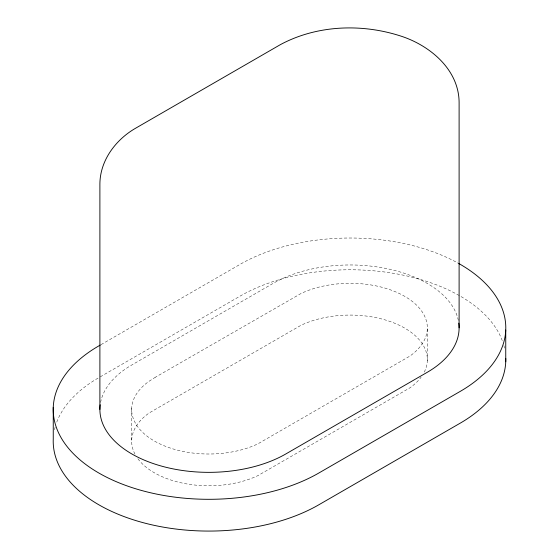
<?xml version="1.0" encoding="UTF-8"?>
<svg xmlns="http://www.w3.org/2000/svg" width="559" height="559" viewBox="0 0 559 559"><rect width="100%" height="100%" fill="white"/><g stroke="black" fill="none" stroke-linecap="round" stroke-linejoin="round"><path stroke-width="0.42" stroke-dasharray="2.79 2.1" d="M101.06 344.617L240.118 264.33A155.633 89.852 0 0 1 458.701 263.471M100.299 376.815L240.118 296.095A155.633 89.852 0 0 1 394.975 273.582A155.633 89.852 0 0 1 502.653 341.675M427.314 328.923L427.314 360.688M131.686 408.398L131.686 440.164M100.585 402.417A108.942 62.894 0 0 1 131.805 364.985L273.134 283.385A108.942 62.894 0 0 1 386.143 268.495A108.942 62.894 0 0 1 458.422 320.817M54.475 429.787A155.633 89.852 0 0 1 55.25 426.706M56.759 422.122A155.633 89.852 0 0 1 98.789 377.688M503.876 345.574A155.633 89.852 0 0 1 504.511 348.11M137.898 458.764A77.17 44.552 0 0 0 257.972 475.583L409.67 387.995A77.17 44.552 0 0 0 421.109 377.171M134.964 454.118A77.17 44.552 0 0 1 149.33 412.856L301.028 325.275A77.17 44.552 0 0 1 393.417 322.732A77.17 44.552 0 0 1 423.673 373.195M155.521 377.15L149.33 381.091A77.17 44.552 0 0 0 154.27 440.96A77.17 44.552 0 0 0 257.972 443.811L409.67 356.23A77.17 44.552 0 0 0 404.73 296.354A77.17 44.552 0 0 0 301.028 293.503L155.521 377.15"/><path stroke-width="0.84" d="M100.299 345.05L98.789 345.923A155.633 89.852 0 0 0 98.789 472.991A155.633 89.852 0 0 0 318.882 472.991L460.211 391.398A155.633 89.852 0 0 0 458.701 263.471M505.748 329.999L505.748 361.771M459.107 327.86L459.107 102.311C458.862 70.141 431.052 46.439 402.669 36.684C363.147 23.31 317.477 24.68 280.38 44.636L136.005 127.997C115.979 139.338 100.082 160.223 99.893 183.904L99.893 409.454M53.252 407.315L53.252 439.088A155.633 89.852 0 0 0 147.569 523.818A155.633 89.852 0 0 0 318.882 504.756L460.211 423.163A155.633 89.852 0 0 0 505.776 358.347M100.201 404.758A108.942 62.894 0 0 0 163.41 466.625A108.942 62.894 0 0 0 285.866 453.929L427.195 372.336A108.942 62.894 0 0 0 458.799 323.158"/></g></svg>
